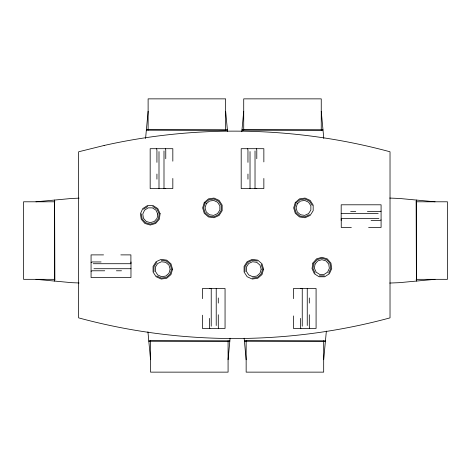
<?xml version="1.0" encoding="UTF-8"?>
<svg xmlns="http://www.w3.org/2000/svg" width="471" height="471" viewBox="0 0 471 471"><rect width="100%" height="100%" fill="white"/><g stroke="black" fill="none" stroke-linecap="round" stroke-linejoin="round"><path stroke-width="0.71" d="M145.568 138.492L148.118 111.268M241.806 131.727L243.719 111.268M228.082 359.732L230.095 338.225M323.683 359.732L326.362 331.078M54.854 279.327L54.607 281.069L54.607 200.051L54.854 279.327L23.55 279.327L23.55 201.794L54.854 201.794M416.146 201.794L416.393 200.051L416.393 281.069L416.146 201.794L447.45 201.794L447.45 279.327L416.146 279.327M328.681 273.127L330.783 268.517L330.065 263.501L326.744 259.674L321.887 258.249L317.024 259.674L313.71 263.501L312.985 268.517L315.093 273.127M156.725 262.412L153.988 266.674L153.988 271.738M143.478 209.218L147.741 206.481M309.524 214.699L304.914 216.807L299.903 216.083L296.071 212.768L294.646 207.905L296.071 203.048L299.903 199.728L304.914 199.009L309.524 201.111L312.261 205.374M91.068 262.371L92.322 261.953L101.077 261.953M91.068 271.196L92.322 270.784L104.727 270.784M381.086 211.143L379.832 211.561L367.427 211.561M381.086 219.975L379.832 220.387L371.077 220.387M252.356 278.102L257.372 277.384L261.199 274.069L262.624 269.206L261.199 264.343M225.65 130.167L227.393 129.919L146.375 129.919L225.65 130.167L225.65 98.863L148.118 98.863L148.118 130.167M321.251 130.167L322.994 129.919L241.97 129.919L321.251 130.167L321.251 98.863L243.719 98.863L243.719 130.167M150.549 340.833L148.807 341.081L229.824 341.081L150.549 340.833L150.549 372.137L228.082 372.137L228.082 340.833M246.15 340.833L244.408 341.081L325.426 341.081L246.15 340.833L246.15 372.137L323.683 372.137L323.683 340.833M35.955 201.794L71.757 198.45L79.087 198.156M435.045 279.327L399.243 282.677L389.711 283.053M165.763 188.63L150.167 188.6L150.167 148.701L172.828 148.701L172.828 161.182M256.789 188.63L241.193 188.6L241.193 148.701L263.854 148.701L263.854 161.918M350.648 211.561L355.752 211.561M341.192 213.628L378.213 213.628M378.884 218.626L341.251 218.626L341.251 227.458L351.342 227.458M368.61 227.458L381.086 227.458L381.086 204.797L341.192 204.797L341.163 220.387M103.549 254.888L91.068 254.888L91.068 277.549L130.967 277.549L130.997 261.953M120.817 254.888L130.903 254.888L130.903 263.719L93.27 263.719M93.941 268.717L130.967 268.717M116.402 270.784L121.506 270.784M319.35 275.865L324.419 275.865M209.46 288.482L225.056 288.511L225.056 328.411L202.395 328.411L202.395 315.193M300.486 288.482L316.082 288.511L316.082 328.411L293.415 328.411L293.415 315.929M389.711 198.067L399.243 198.45L435.045 201.794M79.087 282.965L71.757 282.677L35.955 279.327M257.372 261.028L252.356 260.31L247.752 262.412L245.008 266.674L245.008 271.738M161.329 260.31L166.345 261.028L170.172 264.343L171.603 269.206L170.172 274.069L166.345 277.384L161.329 278.102L156.725 276M152.804 206.481L157.067 209.218L159.169 213.822L158.45 218.838L155.13 222.665L150.273 224.096L145.409 222.665L142.095 218.838L141.371 213.822M256.371 148.701L256.789 149.961L256.789 158.715M309.73 328.411L309.317 327.157L309.317 314.752M247.54 148.701L247.958 149.961L247.958 162.36M300.898 328.411L300.486 327.157L300.486 318.396M165.345 148.701L165.763 149.961L165.763 158.715M218.709 328.411L218.291 327.157L218.291 314.752M156.513 148.701L156.931 149.961L156.931 162.36M209.878 328.411L209.46 327.157L209.46 318.396M321.251 111.268L323.795 138.492M225.65 111.268L227.528 131.344M244.137 338.225L246.15 359.732M147.935 331.79L150.549 359.732M309.317 297.966L309.317 303.077M307.251 288.511L307.251 325.538M302.247 326.209L302.247 288.57L293.415 288.57L293.415 298.661M263.854 178.45L263.854 188.541L255.023 188.541L255.023 150.908M250.024 151.574L250.024 188.6M247.958 174.035L247.958 179.145M218.291 297.966L218.291 303.077M216.224 288.511L216.224 325.538M211.226 326.209L211.226 288.57L202.395 288.57L202.395 298.661M172.828 178.45L172.828 188.541L163.996 188.541L163.996 150.908M158.998 151.574L158.998 188.6M156.931 174.035L156.931 179.145M157.738 214.028L157.131 218.238L154.353 221.452L150.273 222.648L146.193 221.452L143.408 218.238L142.801 214.028L144.568 210.166L148.147 207.864L152.398 207.864L155.972 210.166L157.738 214.028M160.111 213.687L159.316 219.233L155.648 223.466L150.273 225.05L144.897 223.466L141.229 219.233L140.429 213.687L142.76 208.594L147.47 205.562L153.075 205.562L157.785 208.594L160.111 213.687M312.838 263.106L312.043 268.653L314.369 273.751L319.085 276.777L324.684 276.777L329.4 273.751L331.725 268.653L330.93 263.106L327.263 258.873L321.887 257.296L316.512 258.873L312.838 263.106M315.022 264.101L314.416 268.311L316.182 272.179L319.762 274.475L324.013 274.475L327.586 272.179L329.353 268.311L328.746 264.101L325.961 260.893L321.887 259.692L317.807 260.893L315.022 264.101M170.155 269.206L168.959 273.286L165.745 276.071L161.535 276.671L157.673 274.905L155.371 271.331L155.371 267.081L157.673 263.507L161.535 261.741L165.745 262.341L168.959 265.126L170.155 269.206M172.557 269.206L170.973 274.581L166.74 278.249L161.194 279.05L156.101 276.718L153.069 272.008L153.069 266.403L156.101 261.693L161.194 259.362L166.74 260.163L170.973 263.831L172.557 269.206M204.243 202.53L202.665 207.905L204.243 213.281L208.482 216.948L214.022 217.749L219.121 215.424L222.153 210.708L222.153 205.103L219.121 200.393L214.022 198.067L208.482 198.862L204.243 202.53M205.05 203.048L203.619 207.905L205.05 212.768L208.877 216.083L213.887 216.807L218.497 214.699L221.235 210.437L221.235 205.374L218.497 201.111L213.887 199.009L208.877 199.728L205.05 203.048M206.263 203.825L205.068 207.905L206.263 211.985L209.477 214.77L213.687 215.377L217.549 213.61L219.851 210.031L219.851 205.78L217.549 202.206L213.687 200.44L209.477 201.046L206.263 203.825M261.181 269.206L259.98 273.286L256.772 276.071L252.562 276.671L248.694 274.905L246.398 271.331L246.398 267.081L248.694 263.507L252.562 261.741L256.772 262.341L259.98 265.126L261.181 269.206M263.577 269.206L262 274.581L257.767 278.249L252.22 279.05L247.128 276.718L244.096 272.008L244.096 266.403L247.128 261.693L252.22 259.362L257.767 260.163L262 263.831L263.577 269.206M295.27 202.53L293.692 207.905L295.27 213.281L299.503 216.948L305.049 217.749L310.148 215.424L313.174 210.708L313.174 205.103L310.148 200.393L305.049 198.067L299.503 198.862L295.27 202.53M297.289 203.825L296.088 207.905L297.289 211.985L300.504 214.77L304.708 215.377L308.576 213.61L310.872 210.031L310.872 205.78L308.576 202.206L304.708 200.44L300.504 201.046L297.289 203.825M104.103 145.468L78.622 151.786L78.622 317.866C180.016 345.402 288.623 345.402 390.023 317.866L390.023 151.786C297.071 126.581 198.073 124.397 104.103 145.468"/></g></svg>
